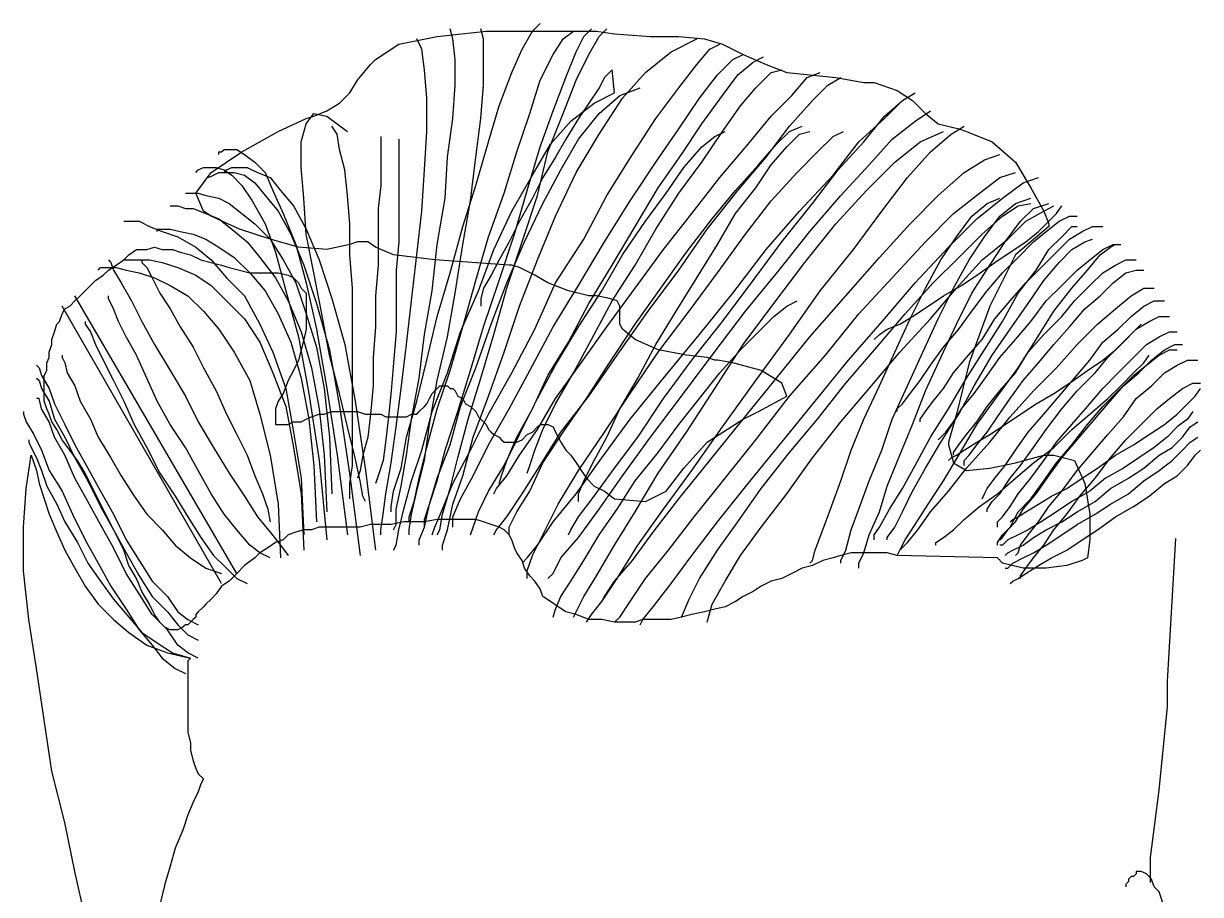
# Model space of a CAD drawing. Extents: x -53 to 13, y -124 to 67.
# Drawn here: x -28.92 to -9.61, y 52.83 to 67.13 of the extents above; entities that cross this region are included whole.
import ezdxf

# ---------------------------------------------------------------- set-up
doc = ezdxf.new("R2010")
doc.units = 0
doc.layers.get('0').update_dxf_attribs({"linetype": 'CONTINUOUS'})
doc.layers.add('7', color=7, linetype='CONTINUOUS')

msp = doc.modelspace()

# ---------------------------------------------------------------- linework, layer by layer
msp.add_lwpolyline([(-10.017, 58.674), (-10.154, 56.332), (-10.154, 55.919), (-10.292, 54.541), (-10.43, 53.439), (-10.43, 53.026)])
at = {"layer": '7', "linetype": 'CONTINUOUS'}
for points in [[(-22.887, 59.113), (-22.887, 59.198), (-22.845, 59.45), (-22.719, 59.83), (-22.635, 60.336), (-22.465, 60.927), (-22.298, 61.601), (-22.129, 62.318), (-21.918, 63.035), (-21.707, 63.795), (-21.496, 64.468), (-21.286, 65.185), (-21.116, 65.776), (-20.906, 66.324), (-20.736, 66.704), (-20.569, 66.999), (-20.443, 67.125)], [(-22.845, 58.818), (-22.802, 58.903), (-22.802, 59.156), (-22.719, 59.535), (-22.635, 60.041), (-22.55, 60.632), (-22.424, 61.307), (-22.339, 62.022), (-22.213, 62.739), (-22.129, 63.499), (-22.002, 64.258), (-21.959, 64.933), (-21.875, 65.565), (-21.833, 66.113), (-21.833, 66.534), (-21.875, 66.873), (-21.918, 67.04)], [(-22.592, 58.735), (-22.592, 58.818), (-22.55, 59.072), (-22.465, 59.45), (-22.339, 59.956), (-22.255, 60.547), (-22.129, 61.264), (-21.959, 61.981), (-21.833, 62.698), (-21.707, 63.499), (-21.581, 64.216), (-21.496, 64.933), (-21.412, 65.565), (-21.37, 66.113), (-21.37, 66.534), (-21.37, 66.873), (-21.412, 67.04)], [(-22.339, 58.861), (-22.339, 58.987), (-22.255, 59.239), (-22.129, 59.619), (-22.002, 60.126), (-21.792, 60.758), (-21.581, 61.433), (-21.37, 62.15), (-21.116, 62.908), (-20.864, 63.667), (-20.653, 64.384), (-20.443, 65.101), (-20.23, 65.691), (-20.019, 66.239), (-19.852, 66.662), (-19.726, 66.914), (-19.598, 67.04)], [(-22.129, 58.735), (-22.087, 58.818), (-22.044, 59.072), (-21.918, 59.493), (-21.792, 59.999), (-21.622, 60.632), (-21.412, 61.307), (-21.201, 62.022), (-20.99, 62.782), (-20.736, 63.541), (-20.484, 64.301), (-20.315, 65.018), (-20.063, 65.65), (-19.852, 66.197), (-19.641, 66.619), (-19.472, 66.914), (-19.346, 67.04)], [(-14.582, 58.396), (-14.749, 58.44), (-14.875, 58.44), (-15.003, 58.44), (-15.171, 58.44), (-15.34, 58.44), (-15.509, 58.396), (-15.635, 58.355), (-15.803, 58.312), (-15.972, 58.229), (-16.141, 58.186), (-16.309, 58.101), (-16.478, 58.018), (-16.648, 57.975), (-16.815, 57.89), (-16.943, 57.806), (-17.111, 57.723), (-17.237, 57.638), (-17.406, 57.553), (-17.575, 57.512), (-17.743, 57.469), (-17.953, 57.427), (-18.123, 57.384), (-18.292, 57.343), (-18.46, 57.343), (-18.586, 57.343), (-18.755, 57.343), (-18.881, 57.301), (-19.009, 57.301), (-19.092, 57.301), (-19.176, 57.301), (-19.176, 57.301), (-19.22, 57.301), (-19.43, 57.343), (-19.641, 57.343), (-19.852, 57.427), (-20.019, 57.469), (-20.147, 57.553), (-20.273, 57.638), (-20.399, 57.723), (-20.443, 57.849), (-20.526, 57.975), (-20.61, 58.06), (-20.695, 58.186), (-20.736, 58.312), (-20.821, 58.44), (-20.864, 58.523), (-20.906, 58.65), (-20.947, 58.735), (-21.032, 58.818), (-21.116, 58.861), (-21.242, 58.903), (-21.37, 58.946), (-21.496, 58.987), (-21.622, 58.987), (-21.792, 58.987), (-21.959, 58.987), (-22.129, 58.987), (-22.339, 58.946), (-22.509, 58.946), (-22.676, 58.946), (-22.887, 58.903), (-23.056, 58.903), (-23.225, 58.903), (-23.393, 58.861), (-23.562, 58.861), (-23.688, 58.861), (-23.815, 58.861), (-23.984, 58.861), (-24.068, 58.861), (-24.195, 58.818), (-24.321, 58.818), (-24.447, 58.776), (-24.575, 58.735), (-24.659, 58.65), (-24.785, 58.607), (-24.911, 58.523), (-25.038, 58.44), (-25.122, 58.355), (-25.291, 58.229), (-25.418, 58.101), (-25.544, 57.975), (-25.67, 57.89), (-25.754, 57.764), (-25.839, 57.68), (-25.924, 57.595), (-25.965, 57.553), (-26.05, 57.469), (-26.091, 57.427), (-26.091, 57.384), (-26.134, 57.343), (-26.176, 57.301), (-26.219, 57.258), (-26.261, 57.258), (-26.304, 57.217), (-26.387, 57.173), (-26.43, 57.173), (-26.514, 57.173), (-26.597, 57.217), (-26.682, 57.301), (-26.767, 57.427), (-26.851, 57.595), (-26.977, 57.806), (-27.062, 58.018), (-27.188, 58.229), (-27.273, 58.481), (-27.399, 58.735), (-27.525, 58.987), (-27.653, 59.239), (-27.779, 59.493), (-27.905, 59.746), (-28.031, 59.956), (-28.159, 60.126), (-28.285, 60.295), (-28.37, 60.462), (-28.453, 60.59), (-28.496, 60.716), (-28.537, 60.801), (-28.58, 60.927), (-28.58, 61.012), (-28.58, 61.095), (-28.58, 61.179), (-28.58, 61.264), (-28.58, 61.349), (-28.537, 61.433), (-28.537, 61.559), (-28.496, 61.644), (-28.496, 61.729), (-28.453, 61.855), (-28.453, 61.939), (-28.411, 62.065), (-28.37, 62.192), (-28.327, 62.235), (-28.285, 62.361), (-28.242, 62.445), (-28.159, 62.487), (-28.074, 62.572), (-27.99, 62.656), (-27.905, 62.739), (-27.82, 62.824), (-27.736, 62.908), (-27.61, 62.993), (-27.525, 63.078), (-27.399, 63.162), (-27.273, 63.245), (-27.188, 63.33), (-27.062, 63.415), (-26.893, 63.415), (-26.767, 63.456), (-26.641, 63.415), (-26.471, 63.415), (-26.345, 63.373), (-26.176, 63.33), (-26.008, 63.245), (-25.839, 63.204), (-25.67, 63.162), (-25.544, 63.119), (-25.376, 63.078), (-25.207, 63.035), (-25.038, 63.035), (-24.87, 63.035), (-24.742, 63.035), (-24.575, 62.993), (-24.49, 62.952), (-24.405, 62.867), (-24.364, 62.782), (-24.279, 62.698), (-24.279, 62.572), (-24.279, 62.402), (-24.279, 62.276), (-24.279, 62.107), (-24.321, 61.939), (-24.364, 61.77), (-24.405, 61.601), (-24.49, 61.433), (-24.575, 61.264), (-24.659, 61.053), (-24.742, 60.927), (-24.785, 60.801), (-24.785, 60.673), (-24.785, 60.632), (-24.785, 60.547), (-24.742, 60.547), (-24.701, 60.547), (-24.616, 60.547), (-24.575, 60.547), (-24.49, 60.59), (-24.364, 60.59), (-24.279, 60.632), (-24.195, 60.673), (-24.068, 60.716), (-23.984, 60.716), (-23.858, 60.758), (-23.732, 60.758), (-23.647, 60.758), (-23.519, 60.758), (-23.436, 60.758), (-23.308, 60.716), (-23.182, 60.716), (-23.056, 60.716), (-22.972, 60.673), (-22.845, 60.673), (-22.719, 60.673), (-22.635, 60.673), (-22.55, 60.716), (-22.465, 60.716), (-22.424, 60.758), (-22.339, 60.842), (-22.298, 60.884), (-22.255, 60.969), (-22.213, 61.053), (-22.17, 61.095), (-22.129, 61.138), (-22.087, 61.179), (-22.044, 61.179), (-22.044, 61.179), (-22.002, 61.179), (-21.959, 61.179), (-21.918, 61.138), (-21.875, 61.138), (-21.833, 61.095), (-21.792, 61.012), (-21.707, 60.969), (-21.664, 60.884), (-21.581, 60.842), (-21.496, 60.758), (-21.453, 60.673), (-21.412, 60.632), (-21.327, 60.547), (-21.286, 60.462), (-21.242, 60.421), (-21.201, 60.379), (-21.116, 60.336), (-21.075, 60.295), (-21.032, 60.252), (-20.99, 60.252), (-20.906, 60.252), (-20.821, 60.252), (-20.736, 60.295), (-20.653, 60.379), (-20.569, 60.421), (-20.484, 60.506), (-20.443, 60.547), (-20.358, 60.547), (-20.315, 60.547), (-20.23, 60.506), (-20.189, 60.421), (-20.147, 60.336), (-20.104, 60.252), (-20.019, 60.126), (-19.936, 60.041), (-19.852, 59.915), (-19.767, 59.789), (-19.683, 59.663), (-19.556, 59.535), (-19.387, 59.45), (-19.22, 59.324), (-18.714, 59.283), (-18.375, 59.45), (-18.081, 59.83), (-17.701, 60.252), (-17.111, 60.632), (-16.858, 60.758), (-16.394, 61.012), (-16.478, 61.222), (-16.815, 61.433), (-17.28, 61.559), (-17.532, 61.601), (-17.575, 61.601), (-17.701, 61.644), (-18.038, 61.685), (-18.503, 61.77), (-18.881, 61.939), (-19.092, 62.107), (-19.135, 62.192), (-19.135, 62.361), (-19.135, 62.487), (-19.176, 62.572), (-19.303, 62.613), (-19.515, 62.656), (-19.641, 62.656), (-19.978, 62.739), (-20.315, 62.867), (-20.526, 62.993), (-20.779, 63.119), (-20.906, 63.162), (-20.947, 63.162), (-22.17, 63.245), (-22.845, 63.33), (-23.141, 63.456), (-23.267, 63.541), (-23.436, 63.541), (-23.562, 63.499), (-23.942, 63.415), (-24.405, 63.456), (-24.87, 63.584), (-25.376, 63.751), (-25.839, 63.962), (-25.965, 64.047), (-26.091, 64.342), (-25.839, 64.679), (-25.333, 65.018), (-24.742, 65.354), (-24.279, 65.565), (-24.153, 65.607), (-23.942, 65.691), (-23.732, 65.817), (-23.562, 65.987), (-23.436, 66.197), (-23.225, 66.451), (-23.141, 66.534), (-22.761, 66.788), (-22.129, 66.914), (-21.327, 66.999), (-20.443, 66.999), (-19.515, 66.999), (-19.22, 66.956), (-18.629, 66.914), (-18.164, 66.914), (-17.743, 66.873), (-17.447, 66.788), (-17.195, 66.662), (-17.111, 66.619), (-16.73, 66.451), (-16.394, 66.324), (-16.014, 66.282), (-15.592, 66.239), (-15.129, 66.156), (-14.96, 66.156), (-14.582, 66.028), (-14.329, 65.861), (-14.119, 65.65), (-13.908, 65.481), (-13.571, 65.396), (-13.443, 65.354), (-13.022, 65.185), (-12.643, 64.848), (-12.389, 64.427), (-12.179, 64.047), (-12.094, 63.836), (-12.094, 63.795), (-12.643, 63.33), (-13.065, 62.487), (-13.402, 61.559), (-13.612, 60.716), (-13.739, 60.252), (-13.739, 60.21), (-13.656, 59.915), (-13.443, 59.789), (-13.065, 59.83), (-12.643, 59.915), (-12.179, 60.041), (-12.011, 60.041), (-11.673, 59.956), (-11.505, 59.578), (-11.42, 59.072), (-11.42, 58.65), (-11.462, 58.355), (-11.462, 58.355), (-11.546, 58.312), (-11.799, 58.229), (-12.137, 58.186), (-12.516, 58.186), (-12.854, 58.27), (-12.939, 58.355), (-14.582, 58.396)], [(-23.056, 58.735), (-23.056, 58.818), (-23.015, 59.072), (-22.972, 59.409), (-22.887, 59.915), (-22.802, 60.506), (-22.719, 61.138), (-22.635, 61.855), (-22.55, 62.572), (-22.465, 63.33), (-22.381, 64.047), (-22.339, 64.722), (-22.298, 65.354), (-22.298, 65.902), (-22.339, 66.367), (-22.381, 66.704), (-22.465, 66.873)], [(-22.592, 58.946), (-22.592, 59.029), (-22.509, 59.283), (-22.424, 59.663), (-22.298, 60.167), (-22.129, 60.801), (-21.918, 61.433), (-21.707, 62.15), (-21.496, 62.908), (-21.286, 63.625), (-21.032, 64.342), (-20.821, 65.018), (-20.61, 65.65), (-20.443, 66.197), (-20.23, 66.619), (-20.063, 66.873), (-19.893, 66.999)], [(-22.044, 58.481), (-22.044, 58.566), (-21.959, 58.818), (-21.875, 59.239), (-21.707, 59.704), (-21.538, 60.336), (-21.286, 61.012), (-21.032, 61.729), (-20.779, 62.487), (-20.484, 63.245), (-20.189, 63.962), (-19.852, 64.679), (-19.472, 65.311), (-19.092, 65.902), (-18.714, 66.324), (-18.292, 66.662), (-17.871, 66.873)], [(-22.213, 58.735), (-22.17, 58.861), (-22.044, 59.156), (-21.875, 59.578), (-21.581, 60.126), (-21.286, 60.716), (-20.906, 61.39), (-20.526, 62.107), (-20.189, 62.867), (-19.726, 63.584), (-19.346, 64.301), (-18.924, 64.974), (-18.544, 65.565), (-18.164, 66.071), (-17.871, 66.451), (-17.658, 66.704), (-17.491, 66.788)], [(-21.875, 58.861), (-21.875, 59.029), (-21.749, 59.324), (-21.538, 59.704), (-21.286, 60.21), (-20.947, 60.801), (-20.61, 61.433), (-20.23, 62.15), (-19.809, 62.824), (-19.387, 63.541), (-18.966, 64.216), (-18.544, 64.848), (-18.164, 65.396), (-17.827, 65.902), (-17.532, 66.282), (-17.28, 66.534), (-17.111, 66.619)], [(-21.116, 59.578), (-21.075, 59.704), (-20.99, 59.956), (-20.821, 60.336), (-20.569, 60.801), (-20.315, 61.349), (-19.978, 61.896), (-19.641, 62.528), (-19.261, 63.162), (-18.881, 63.795), (-18.503, 64.427), (-18.123, 64.974), (-17.786, 65.481), (-17.447, 65.945), (-17.195, 66.282), (-16.943, 66.493), (-16.774, 66.577)], [(-19.261, 66.367), (-19.303, 66.324), (-19.387, 66.239), (-19.472, 66.071), (-19.641, 65.817), (-19.809, 65.565), (-20.019, 65.228), (-20.189, 64.933), (-20.399, 64.596), (-20.569, 64.258), (-20.779, 63.879), (-20.947, 63.541), (-21.116, 63.245), (-21.242, 62.993), (-21.37, 62.782), (-21.412, 62.613), (-21.412, 62.487)], [(-21.201, 59.409), (-21.159, 59.493), (-20.99, 59.704), (-20.779, 60.041), (-20.484, 60.462), (-20.189, 60.969), (-19.767, 61.559), (-19.346, 62.15), (-18.881, 62.782), (-18.418, 63.415), (-17.953, 64.005), (-17.491, 64.596), (-17.026, 65.144), (-16.648, 65.607), (-16.309, 65.945), (-16.057, 66.239), (-15.846, 66.324)], [(-21.201, 58.735), (-21.159, 58.818), (-20.99, 59.029), (-20.736, 59.409), (-20.443, 59.873), (-20.104, 60.421), (-19.641, 61.012), (-19.176, 61.685), (-18.67, 62.402), (-18.164, 63.078), (-17.701, 63.751), (-17.195, 64.384), (-16.73, 64.933), (-16.352, 65.439), (-15.972, 65.861), (-15.72, 66.113), (-15.509, 66.239)], [(-20.653, 59.746), (-20.61, 59.873), (-20.526, 60.126), (-20.399, 60.462), (-20.189, 60.884), (-19.893, 61.39), (-19.598, 61.939), (-19.261, 62.572), (-18.881, 63.162), (-18.544, 63.751), (-18.164, 64.342), (-17.786, 64.848), (-17.447, 65.354), (-17.154, 65.776), (-16.9, 66.071), (-16.648, 66.324), (-16.478, 66.367)], [(-19.22, 65.987), (-19.261, 66.367)], [(-22.424, 58.566), (-22.424, 58.65), (-22.339, 58.861), (-22.255, 59.239), (-22.129, 59.663), (-21.918, 60.21), (-21.749, 60.842), (-21.496, 61.475), (-21.242, 62.192), (-20.99, 62.867), (-20.695, 63.541), (-20.399, 64.173), (-20.104, 64.722), (-19.809, 65.228), (-19.472, 65.65), (-19.135, 65.945), (-18.798, 66.071)], [(-22.845, 58.481), (-22.802, 58.566), (-22.761, 58.818), (-22.676, 59.156), (-22.55, 59.619), (-22.381, 60.126), (-22.213, 60.758), (-21.959, 61.39), (-21.749, 62.065), (-21.453, 62.739), (-21.201, 63.415), (-20.906, 64.047), (-20.569, 64.638), (-20.273, 65.144), (-19.936, 65.524), (-19.556, 65.817), (-19.22, 65.987)], [(-20.736, 58.27), (-20.653, 58.355), (-20.484, 58.566), (-20.23, 58.946), (-19.852, 59.409), (-19.43, 59.999), (-18.966, 60.632), (-18.418, 61.307), (-17.827, 62.022), (-17.28, 62.698), (-16.73, 63.415), (-16.183, 64.047), (-15.635, 64.638), (-15.214, 65.185), (-14.792, 65.565), (-14.497, 65.861), (-14.288, 65.987)], [(-19.978, 58.735), (-19.936, 58.818), (-19.809, 59.029), (-19.556, 59.367), (-19.22, 59.83), (-18.84, 60.336), (-18.418, 60.969), (-17.953, 61.601), (-17.447, 62.235), (-16.943, 62.908), (-16.478, 63.541), (-15.972, 64.173), (-15.551, 64.722), (-15.129, 65.185), (-14.792, 65.607), (-14.497, 65.861), (-14.288, 65.987)], [(-20.315, 58.018), (-20.23, 58.101), (-20.104, 58.355), (-19.809, 58.692), (-19.472, 59.156), (-19.092, 59.704), (-18.629, 60.336), (-18.123, 61.012), (-17.617, 61.685), (-17.069, 62.402), (-16.52, 63.078), (-16.014, 63.71), (-15.509, 64.301), (-15.045, 64.807), (-14.665, 65.228), (-14.288, 65.524), (-14.034, 65.691)], [(-23.308, 59.283), (-23.352, 59.367), (-23.393, 59.619), (-23.478, 59.999), (-23.604, 60.506), (-23.732, 61.053), (-23.899, 61.685), (-24.025, 62.361), (-24.153, 63.035), (-24.279, 63.667), (-24.321, 64.258), (-24.364, 64.764), (-24.364, 65.185), (-24.279, 65.481), (-24.153, 65.65), (-23.942, 65.607), (-23.604, 65.354)], [(-23.562, 59.324), (-23.562, 59.409), (-23.562, 59.578), (-23.519, 59.873), (-23.519, 60.252), (-23.519, 60.673), (-23.519, 61.179), (-23.519, 61.685), (-23.519, 62.235), (-23.519, 62.782), (-23.562, 63.33), (-23.562, 63.836), (-23.604, 64.301), (-23.647, 64.722), (-23.732, 65.059), (-23.773, 65.311), (-23.858, 65.439)], [(-21.581, 58.735), (-21.538, 58.861), (-21.453, 59.113), (-21.286, 59.45), (-21.032, 59.873), (-20.779, 60.379), (-20.484, 60.969), (-20.189, 61.518), (-19.809, 62.15), (-19.43, 62.739), (-19.092, 63.33), (-18.714, 63.879), (-18.375, 64.342), (-18.081, 64.764), (-17.786, 65.101), (-17.575, 65.27), (-17.406, 65.354)], [(-20.947, 58.735), (-20.947, 58.861), (-20.821, 59.113), (-20.61, 59.45), (-20.399, 59.915), (-20.063, 60.421), (-19.683, 60.969), (-19.303, 61.559), (-18.881, 62.192), (-18.46, 62.782), (-18.038, 63.373), (-17.617, 63.921), (-17.237, 64.384), (-16.858, 64.807), (-16.563, 65.144), (-16.352, 65.354), (-16.141, 65.439)], [(-20.653, 58.018), (-20.653, 58.144), (-20.569, 58.396), (-20.399, 58.735), (-20.147, 59.239), (-19.809, 59.789), (-19.387, 60.421), (-18.966, 61.053), (-18.503, 61.729), (-17.997, 62.402), (-17.532, 63.035), (-17.069, 63.667), (-16.648, 64.216), (-16.226, 64.679), (-15.888, 65.018), (-15.635, 65.27), (-15.466, 65.354)], [(-19.893, 57.384), (-19.852, 57.469), (-19.726, 57.723), (-19.515, 58.06), (-19.22, 58.566), (-18.881, 59.113), (-18.503, 59.746), (-18.038, 60.421), (-17.575, 61.138), (-17.111, 61.855), (-16.604, 62.528), (-16.098, 63.204), (-15.592, 63.836), (-15.086, 64.384), (-14.623, 64.848), (-14.203, 65.185), (-13.823, 65.354)], [(-19.809, 59.283), (-19.809, 59.409), (-19.726, 59.619), (-19.556, 59.956), (-19.346, 60.336), (-19.135, 60.801), (-18.84, 61.307), (-18.544, 61.855), (-18.207, 62.402), (-17.871, 62.952), (-17.532, 63.499), (-17.237, 64.005), (-16.9, 64.427), (-16.648, 64.807), (-16.394, 65.101), (-16.183, 65.311), (-16.014, 65.354)], [(-19.683, 57.301), (-19.598, 57.427), (-19.43, 57.638), (-19.176, 58.018), (-18.84, 58.566), (-18.418, 59.156), (-17.953, 59.789), (-17.447, 60.506), (-16.9, 61.264), (-16.352, 62.022), (-15.846, 62.739), (-15.298, 63.415), (-14.834, 64.047), (-14.412, 64.596), (-14.034, 65.018), (-13.697, 65.311), (-13.486, 65.439)], [(-23.056, 65.27), (-23.056, 65.228), (-23.056, 65.059), (-23.056, 64.807), (-23.056, 64.468), (-23.098, 64.09), (-23.098, 63.625), (-23.098, 63.162), (-23.141, 62.656), (-23.141, 62.15), (-23.182, 61.644), (-23.182, 61.179), (-23.225, 60.716), (-23.267, 60.336), (-23.352, 60.041), (-23.393, 59.789), (-23.436, 59.663)], [(-22.761, 65.228), (-22.761, 65.185), (-22.761, 65.018), (-22.761, 64.722), (-22.761, 64.384), (-22.761, 64.005), (-22.761, 63.541), (-22.802, 63.078), (-22.802, 62.572), (-22.802, 62.065), (-22.845, 61.559), (-22.887, 61.095), (-22.93, 60.673), (-22.972, 60.295), (-23.015, 59.956), (-23.098, 59.704), (-23.141, 59.578)], [(-25.713, 64.974), (-25.713, 65.018), (-25.67, 65.018), (-25.628, 65.059), (-25.502, 65.059), (-25.418, 65.059), (-25.291, 64.974), (-25.122, 64.848), (-24.953, 64.679), (-24.827, 64.384), (-24.659, 64.005), (-24.447, 63.499), (-24.279, 62.867), (-24.11, 62.107), (-23.942, 61.138), (-23.773, 60.041), (-23.604, 58.735)], [(-19.43, 57.638), (-19.387, 57.723), (-19.22, 57.975), (-18.924, 58.312), (-18.586, 58.776), (-18.164, 59.324), (-17.658, 59.956), (-17.111, 60.632), (-16.563, 61.307), (-16.014, 61.981), (-15.425, 62.656), (-14.875, 63.288), (-14.371, 63.836), (-13.908, 64.301), (-13.486, 64.679), (-13.149, 64.89), (-12.896, 64.974)], [(-26.091, 64.679), (-26.091, 64.679), (-26.05, 64.722), (-25.965, 64.764), (-25.881, 64.764), (-25.754, 64.764), (-25.628, 64.722), (-25.502, 64.638), (-25.333, 64.468), (-25.164, 64.216), (-24.953, 63.836), (-24.785, 63.373), (-24.616, 62.739), (-24.405, 61.981), (-24.236, 61.053), (-24.068, 59.956), (-23.942, 58.65)], [(-25.67, 64.679), (-25.628, 64.679), (-25.587, 64.722), (-25.502, 64.764), (-25.376, 64.764), (-25.248, 64.764), (-25.081, 64.679), (-24.87, 64.596), (-24.701, 64.384), (-24.49, 64.131), (-24.279, 63.751), (-24.068, 63.245), (-23.858, 62.613), (-23.647, 61.855), (-23.478, 60.927), (-23.308, 59.789), (-23.141, 58.481)], [(-25.881, 64.596), (-25.881, 64.596), (-25.798, 64.638), (-25.713, 64.679), (-25.628, 64.679), (-25.459, 64.679), (-25.291, 64.638), (-25.122, 64.511), (-24.953, 64.301), (-24.742, 64.047), (-24.531, 63.667), (-24.321, 63.162), (-24.11, 62.528), (-23.899, 61.77), (-23.732, 60.842), (-23.562, 59.704), (-23.393, 58.396)], [(-19.22, 57.301), (-19.135, 57.384), (-18.966, 57.638), (-18.714, 58.018), (-18.333, 58.481), (-17.912, 59.029), (-17.406, 59.663), (-16.9, 60.295), (-16.352, 61.012), (-15.761, 61.685), (-15.214, 62.361), (-14.665, 62.952), (-14.119, 63.541), (-13.656, 64.005), (-13.232, 64.342), (-12.896, 64.596), (-12.643, 64.679)], [(-18.798, 57.258), (-18.755, 57.343), (-18.586, 57.553), (-18.292, 57.934), (-17.953, 58.396), (-17.532, 58.946), (-17.026, 59.578), (-16.478, 60.252), (-15.931, 60.927), (-15.381, 61.601), (-14.792, 62.276), (-14.288, 62.867), (-13.739, 63.456), (-13.276, 63.921), (-12.854, 64.258), (-12.516, 64.511), (-12.263, 64.596)], [(-26.261, 64.342), (-26.261, 64.342), (-26.176, 64.342), (-26.05, 64.342), (-25.924, 64.301), (-25.713, 64.258), (-25.544, 64.173), (-25.333, 64.005), (-25.122, 63.836), (-24.87, 63.584), (-24.659, 63.245), (-24.447, 62.867), (-24.279, 62.361), (-24.11, 61.812), (-23.984, 61.138), (-23.899, 60.336), (-23.858, 59.409)], [(-26.514, 64.131), (-26.471, 64.131), (-26.387, 64.131), (-26.261, 64.09), (-26.134, 64.09), (-25.924, 64.005), (-25.713, 63.921), (-25.502, 63.751), (-25.248, 63.541), (-25.038, 63.288), (-24.785, 62.952), (-24.575, 62.572), (-24.364, 62.065), (-24.195, 61.475), (-24.068, 60.801), (-23.984, 60.041), (-23.942, 59.113)], [(-18.123, 57.384), (-17.997, 57.68), (-17.827, 58.018), (-17.532, 58.481), (-17.195, 58.946), (-16.815, 59.493), (-16.352, 60.084), (-15.888, 60.632), (-15.425, 61.222), (-14.918, 61.812), (-14.454, 62.361), (-13.992, 62.867), (-13.571, 63.288), (-13.191, 63.667), (-12.854, 63.962), (-12.6, 64.131), (-12.389, 64.173)], [(-17.701, 57.301), (-17.617, 57.595), (-17.406, 57.975), (-17.154, 58.396), (-16.815, 58.861), (-16.394, 59.409), (-15.972, 59.999), (-15.509, 60.59), (-15.003, 61.179), (-14.538, 61.729), (-14.034, 62.276), (-13.612, 62.782), (-13.191, 63.245), (-12.769, 63.584), (-12.474, 63.879), (-12.179, 64.047), (-12.011, 64.131)], [(-16.014, 58.27), (-15.972, 58.312), (-15.931, 58.481), (-15.803, 58.818), (-15.677, 59.156), (-15.509, 59.619), (-15.34, 60.126), (-15.129, 60.632), (-14.875, 61.179), (-14.623, 61.729), (-14.371, 62.276), (-14.119, 62.782), (-13.866, 63.245), (-13.612, 63.625), (-13.36, 63.962), (-13.106, 64.173), (-12.896, 64.258)], [(-15.509, 58.27), (-15.509, 58.312), (-15.425, 58.481), (-15.34, 58.818), (-15.214, 59.156), (-15.045, 59.619), (-14.834, 60.126), (-14.665, 60.632), (-14.412, 61.179), (-14.16, 61.729), (-13.908, 62.276), (-13.656, 62.782), (-13.402, 63.245), (-13.149, 63.625), (-12.896, 63.962), (-12.643, 64.173), (-12.389, 64.258)], [(-15.214, 58.186), (-15.214, 58.27), (-15.129, 58.44), (-15.045, 58.735), (-14.875, 59.113), (-14.749, 59.535), (-14.538, 60.041), (-14.329, 60.547), (-14.119, 61.095), (-13.866, 61.644), (-13.612, 62.192), (-13.36, 62.698), (-13.065, 63.162), (-12.811, 63.541), (-12.559, 63.879), (-12.348, 64.09), (-12.094, 64.173)], [(-14.96, 61.939), (-14.96, 61.939), (-14.875, 62.022), (-14.749, 62.107), (-14.538, 62.192), (-14.329, 62.318), (-14.077, 62.487), (-13.823, 62.656), (-13.528, 62.824), (-13.276, 62.993), (-12.98, 63.204), (-12.728, 63.373), (-12.474, 63.541), (-12.263, 63.71), (-12.094, 63.879), (-11.968, 64.005), (-11.883, 64.131)], [(-14.582, 60.758), (-14.582, 60.801), (-14.497, 60.884), (-14.371, 61.053), (-14.203, 61.264), (-14.034, 61.518), (-13.823, 61.812), (-13.571, 62.107), (-13.36, 62.402), (-13.106, 62.739), (-12.854, 63.035), (-12.6, 63.288), (-12.348, 63.541), (-12.137, 63.71), (-11.926, 63.879), (-11.757, 63.962), (-11.631, 63.962)], [(-27.273, 63.879), (-27.273, 63.879), (-27.188, 63.879), (-27.019, 63.879), (-26.851, 63.795), (-26.641, 63.71), (-26.387, 63.625), (-26.091, 63.456), (-25.839, 63.245), (-25.587, 62.952), (-25.291, 62.656), (-25.038, 62.192), (-24.827, 61.729), (-24.616, 61.138), (-24.49, 60.421), (-24.364, 59.663), (-24.321, 58.735)], [(-26.725, 63.71), (-26.725, 63.751), (-26.641, 63.751), (-26.514, 63.751), (-26.345, 63.71), (-26.134, 63.667), (-25.924, 63.584), (-25.713, 63.456), (-25.459, 63.288), (-25.207, 63.035), (-24.953, 62.739), (-24.742, 62.361), (-24.531, 61.896), (-24.364, 61.307), (-24.236, 60.632), (-24.153, 59.873), (-24.11, 58.946)], [(-14.96, 58.65), (-14.96, 58.735), (-14.875, 58.861), (-14.708, 59.156), (-14.497, 59.493), (-14.288, 59.873), (-14.034, 60.336), (-13.739, 60.801), (-13.443, 61.307), (-13.149, 61.77), (-12.854, 62.235), (-12.6, 62.698), (-12.305, 63.078), (-12.094, 63.415), (-11.883, 63.625), (-11.716, 63.795), (-11.631, 63.795)], [(-14.203, 60.59), (-14.203, 60.632), (-14.119, 60.758), (-13.992, 60.927), (-13.823, 61.138), (-13.656, 61.39), (-13.443, 61.644), (-13.191, 61.939), (-12.98, 62.276), (-12.728, 62.572), (-12.474, 62.867), (-12.222, 63.119), (-11.968, 63.373), (-11.757, 63.584), (-11.546, 63.71), (-11.377, 63.795), (-11.21, 63.795)], [(-14.749, 58.65), (-14.749, 58.692), (-14.623, 58.861), (-14.497, 59.113), (-14.329, 59.45), (-14.119, 59.83), (-13.866, 60.252), (-13.571, 60.716), (-13.317, 61.179), (-13.022, 61.685), (-12.728, 62.107), (-12.433, 62.528), (-12.179, 62.908), (-11.926, 63.204), (-11.716, 63.415), (-11.505, 63.541), (-11.377, 63.584)], [(-14.582, 58.396), (-14.538, 58.481), (-14.454, 58.65), (-14.288, 58.903), (-14.077, 59.239), (-13.823, 59.619), (-13.571, 60.041), (-13.276, 60.547), (-12.939, 61.012), (-12.6, 61.475), (-12.305, 61.939), (-12.011, 62.402), (-11.716, 62.782), (-11.462, 63.078), (-11.251, 63.33), (-11.083, 63.456), (-10.999, 63.499)], [(-13.908, 60.295), (-13.866, 60.336), (-13.782, 60.421), (-13.656, 60.59), (-13.528, 60.801), (-13.317, 61.053), (-13.106, 61.349), (-12.896, 61.644), (-12.643, 61.939), (-12.389, 62.235), (-12.137, 62.572), (-11.883, 62.824), (-11.631, 63.078), (-11.42, 63.245), (-11.21, 63.415), (-11.04, 63.499), (-10.914, 63.499)], [(-27.525, 63.245), (-27.484, 63.204), (-27.442, 63.078), (-27.314, 62.867), (-27.147, 62.572), (-26.977, 62.235), (-26.767, 61.855), (-26.514, 61.433), (-26.261, 61.012), (-26.05, 60.59), (-25.798, 60.167), (-25.544, 59.746), (-25.291, 59.367), (-25.081, 59.029), (-24.87, 58.776), (-24.701, 58.566), (-24.575, 58.396)], [(-27.273, 63.245), (-27.273, 63.245), (-27.188, 63.245), (-27.019, 63.245), (-26.851, 63.245), (-26.641, 63.204), (-26.387, 63.119), (-26.091, 62.993), (-25.839, 62.824), (-25.587, 62.572), (-25.291, 62.276), (-25.038, 61.896), (-24.827, 61.39), (-24.616, 60.842), (-24.49, 60.167), (-24.364, 59.409), (-24.321, 58.481)], [(-26.977, 63.245), (-26.977, 63.204), (-26.893, 63.119), (-26.808, 62.952), (-26.682, 62.698), (-26.514, 62.445), (-26.345, 62.15), (-26.134, 61.812), (-25.965, 61.475), (-25.754, 61.095), (-25.587, 60.716), (-25.418, 60.379), (-25.248, 60.041), (-25.122, 59.704), (-24.996, 59.409), (-24.911, 59.156), (-24.87, 58.946)], [(-13.656, 60.041), (-13.656, 60.084), (-13.571, 60.21), (-13.443, 60.379), (-13.276, 60.59), (-13.106, 60.842), (-12.896, 61.095), (-12.643, 61.39), (-12.433, 61.729), (-12.179, 62.022), (-11.883, 62.318), (-11.673, 62.572), (-11.42, 62.824), (-11.21, 63.035), (-10.999, 63.162), (-10.83, 63.245), (-10.66, 63.245)], [(-27.694, 63.078), (-27.653, 63.119), (-27.568, 63.119), (-27.399, 63.119), (-27.231, 63.078), (-27.019, 63.035), (-26.767, 62.952), (-26.514, 62.824), (-26.219, 62.656), (-25.965, 62.402), (-25.713, 62.107), (-25.459, 61.729), (-25.207, 61.264), (-25.038, 60.716), (-24.87, 60.041), (-24.742, 59.239), (-24.701, 58.355)], [(-13.486, 59.873), (-13.486, 59.956), (-13.402, 60.041), (-13.276, 60.21), (-13.106, 60.421), (-12.939, 60.673), (-12.728, 60.969), (-12.516, 61.264), (-12.263, 61.559), (-12.011, 61.855), (-11.757, 62.15), (-11.505, 62.445), (-11.251, 62.656), (-11.04, 62.867), (-10.83, 63.035), (-10.66, 63.078), (-10.534, 63.078)], [(-14.582, 58.396), (-14.538, 58.481), (-14.412, 58.607), (-14.245, 58.818), (-14.034, 59.113), (-13.739, 59.45), (-13.443, 59.83), (-13.065, 60.252), (-12.728, 60.673), (-12.348, 61.095), (-11.968, 61.475), (-11.631, 61.855), (-11.294, 62.192), (-10.999, 62.445), (-10.745, 62.656), (-10.534, 62.782), (-10.367, 62.782)], [(-25.418, 58.101), (-28.074, 62.656)], [(-24.87, 58.355), (-25.038, 58.44), (-25.207, 58.566), (-25.418, 58.818), (-25.628, 59.072), (-25.839, 59.409), (-26.05, 59.789), (-26.261, 60.167), (-26.514, 60.547), (-26.725, 60.927), (-26.893, 61.307), (-27.062, 61.685), (-27.231, 61.981), (-27.357, 62.235), (-27.442, 62.445), (-27.525, 62.613), (-27.525, 62.656)], [(-20.23, 57.384), (-20.189, 57.512), (-20.104, 57.723), (-19.936, 57.975), (-19.726, 58.312), (-19.472, 58.735), (-19.176, 59.156), (-18.881, 59.619), (-18.503, 60.084), (-18.164, 60.547), (-17.827, 60.969), (-17.491, 61.39), (-17.154, 61.77), (-16.858, 62.065), (-16.604, 62.318), (-16.394, 62.487), (-16.226, 62.572)], [(-13.191, 59.324), (-13.149, 59.409), (-13.106, 59.493), (-12.98, 59.663), (-12.811, 59.873), (-12.643, 60.126), (-12.433, 60.421), (-12.179, 60.716), (-11.926, 61.012), (-11.673, 61.307), (-11.42, 61.601), (-11.21, 61.896), (-10.956, 62.107), (-10.745, 62.318), (-10.534, 62.487), (-10.367, 62.572), (-10.197, 62.572)], [(-25.67, 57.934), (-28.285, 62.487)], [(-27.905, 62.235), (-27.905, 62.192), (-27.82, 62.065), (-27.736, 61.855), (-27.61, 61.601), (-27.442, 61.264), (-27.273, 60.927), (-27.104, 60.547), (-26.893, 60.167), (-26.682, 59.746), (-26.43, 59.367), (-26.219, 59.029), (-26.008, 58.692), (-25.798, 58.396), (-25.587, 58.186), (-25.418, 58.018), (-25.248, 57.934)], [(-13.739, 59.956), (-13.697, 59.999), (-13.612, 60.041), (-13.486, 60.126), (-13.276, 60.252), (-13.065, 60.379), (-12.811, 60.547), (-12.559, 60.716), (-12.305, 60.884), (-12.011, 61.053), (-11.757, 61.222), (-11.462, 61.433), (-11.21, 61.601), (-10.999, 61.77), (-10.83, 61.939), (-10.703, 62.065), (-10.577, 62.192)], [(-13.106, 59.113), (-13.106, 59.156), (-13.022, 59.283), (-12.896, 59.409), (-12.728, 59.663), (-12.559, 59.873), (-12.348, 60.167), (-12.137, 60.462), (-11.883, 60.801), (-11.631, 61.095), (-11.336, 61.39), (-11.125, 61.644), (-10.871, 61.896), (-10.66, 62.107), (-10.45, 62.235), (-10.282, 62.318), (-10.113, 62.318)], [(-12.939, 58.861), (-12.939, 58.946), (-12.854, 59.029), (-12.728, 59.198), (-12.6, 59.409), (-12.389, 59.663), (-12.179, 59.956), (-11.968, 60.252), (-11.716, 60.547), (-11.462, 60.842), (-11.21, 61.138), (-10.956, 61.39), (-10.703, 61.644), (-10.493, 61.855), (-10.282, 61.981), (-10.113, 62.065), (-9.987, 62.065)], [(-12.896, 58.65), (-12.854, 58.692), (-12.769, 58.818), (-12.643, 58.946), (-12.516, 59.156), (-12.305, 59.409), (-12.094, 59.704), (-11.883, 59.999), (-11.631, 60.295), (-11.377, 60.59), (-11.125, 60.884), (-10.871, 61.179), (-10.619, 61.39), (-10.408, 61.601), (-10.197, 61.77), (-10.028, 61.855), (-9.902, 61.855)], [(-28.285, 61.685), (-28.285, 61.644), (-28.242, 61.559), (-28.2, 61.39), (-28.074, 61.179), (-27.99, 60.927), (-27.82, 60.632), (-27.694, 60.336), (-27.484, 59.999), (-27.314, 59.704), (-27.104, 59.367), (-26.893, 59.072), (-26.641, 58.818), (-26.43, 58.566), (-26.176, 58.355), (-25.924, 58.186), (-25.67, 58.101)], [(-13.949, 58.566), (-13.949, 58.607), (-13.823, 58.692), (-13.656, 58.818), (-13.486, 58.987), (-13.232, 59.198), (-12.939, 59.409), (-12.643, 59.663), (-12.348, 59.915), (-12.011, 60.167), (-11.716, 60.462), (-11.42, 60.716), (-11.125, 60.969), (-10.914, 61.179), (-10.703, 61.39), (-10.534, 61.559), (-10.45, 61.685)], [(-12.939, 58.566), (-12.939, 58.607), (-12.854, 58.735), (-12.728, 58.861), (-12.6, 59.113), (-12.389, 59.324), (-12.179, 59.619), (-11.968, 59.915), (-11.716, 60.21), (-11.462, 60.547), (-11.21, 60.842), (-10.956, 61.095), (-10.703, 61.349), (-10.493, 61.518), (-10.282, 61.685), (-10.113, 61.77), (-9.987, 61.77)], [(-28.707, 61.518), (-28.663, 61.475), (-28.622, 61.349), (-28.496, 61.138), (-28.411, 60.884), (-28.242, 60.547), (-28.074, 60.21), (-27.864, 59.83), (-27.653, 59.45), (-27.442, 59.072), (-27.231, 58.65), (-27.019, 58.312), (-26.808, 57.975), (-26.556, 57.723), (-26.387, 57.469), (-26.219, 57.343), (-26.05, 57.258)], [(-12.643, 58.396), (-12.6, 58.44), (-12.559, 58.566), (-12.433, 58.735), (-12.263, 58.946), (-12.094, 59.198), (-11.883, 59.45), (-11.631, 59.789), (-11.377, 60.084), (-11.125, 60.379), (-10.871, 60.673), (-10.66, 60.969), (-10.408, 61.179), (-10.197, 61.39), (-9.987, 61.518), (-9.817, 61.601), (-9.65, 61.601)], [(-28.707, 61.307), (-28.663, 61.264), (-28.622, 61.138), (-28.496, 60.927), (-28.411, 60.632), (-28.242, 60.336), (-28.074, 59.999), (-27.864, 59.619), (-27.653, 59.198), (-27.442, 58.818), (-27.231, 58.44), (-27.019, 58.06), (-26.808, 57.723), (-26.556, 57.469), (-26.387, 57.258), (-26.219, 57.091), (-26.05, 57.006)], [(-12.559, 58.018), (-12.559, 58.06), (-12.474, 58.186), (-12.348, 58.355), (-12.179, 58.566), (-12.011, 58.818), (-11.799, 59.072), (-11.588, 59.367), (-11.336, 59.663), (-11.083, 59.999), (-10.83, 60.295), (-10.577, 60.547), (-10.323, 60.801), (-10.113, 60.969), (-9.902, 61.138), (-9.733, 61.222), (-9.607, 61.222)], [(-12.728, 58.946), (-12.685, 58.987), (-12.6, 59.029), (-12.474, 59.113), (-12.263, 59.239), (-12.053, 59.367), (-11.799, 59.493), (-11.546, 59.663), (-11.294, 59.83), (-10.999, 60.041), (-10.703, 60.21), (-10.45, 60.379), (-10.197, 60.547), (-9.987, 60.716), (-9.817, 60.884), (-9.691, 61.012), (-9.607, 61.138)], [(-26.05, 56.711), (-26.219, 56.795), (-26.387, 56.921), (-26.556, 57.173), (-26.808, 57.427), (-27.019, 57.764), (-27.231, 58.101), (-27.442, 58.523), (-27.653, 58.903), (-27.864, 59.283), (-28.074, 59.663), (-28.242, 60.041), (-28.411, 60.336), (-28.496, 60.59), (-28.622, 60.801), (-28.663, 60.969), (-28.707, 60.969)], [(-28.917, 60.758), (-28.917, 60.716), (-28.876, 60.59), (-28.748, 60.379), (-28.622, 60.126), (-28.496, 59.789), (-28.285, 59.45), (-28.116, 59.072), (-27.905, 58.65), (-27.694, 58.27), (-27.484, 57.89), (-27.231, 57.512), (-27.019, 57.173), (-26.808, 56.921), (-26.641, 56.711), (-26.43, 56.541), (-26.261, 56.457)], [(-9.733, 60.758), (-9.817, 60.632), (-9.987, 60.506), (-10.154, 60.336), (-10.367, 60.167), (-10.619, 59.999), (-10.871, 59.83), (-11.166, 59.663), (-11.42, 59.45), (-11.716, 59.283), (-11.968, 59.113), (-12.222, 58.946), (-12.433, 58.818), (-12.6, 58.735), (-12.769, 58.65), (-12.854, 58.566), (-12.896, 58.566)], [(-12.811, 58.396), (-12.769, 58.44), (-12.685, 58.481), (-12.516, 58.566), (-12.348, 58.692), (-12.137, 58.818), (-11.883, 58.946), (-11.631, 59.113), (-11.336, 59.283), (-11.083, 59.493), (-10.788, 59.663), (-10.534, 59.83), (-10.282, 60.041), (-10.071, 60.167), (-9.902, 60.336), (-9.776, 60.506), (-9.65, 60.59)], [(-28.833, 60.295), (-28.833, 60.252), (-28.791, 60.167), (-28.707, 59.999), (-28.622, 59.789), (-28.537, 59.535), (-28.37, 59.239), (-28.242, 58.946), (-28.031, 58.607), (-27.864, 58.27), (-27.653, 57.975), (-27.442, 57.68), (-27.188, 57.384), (-26.977, 57.132), (-26.725, 56.963), (-26.471, 56.795), (-26.176, 56.711)], [(-12.811, 58.186), (-12.769, 58.186), (-12.685, 58.27), (-12.516, 58.355), (-12.348, 58.44), (-12.137, 58.566), (-11.883, 58.735), (-11.631, 58.903), (-11.336, 59.072), (-11.083, 59.239), (-10.788, 59.409), (-10.534, 59.619), (-10.282, 59.789), (-10.071, 59.956), (-9.902, 60.126), (-9.776, 60.252), (-9.65, 60.336)], [(-12.728, 57.934), (-12.685, 57.975), (-12.6, 58.018), (-12.474, 58.101), (-12.263, 58.229), (-12.053, 58.355), (-11.799, 58.481), (-11.546, 58.65), (-11.294, 58.818), (-10.999, 59.029), (-10.703, 59.198), (-10.45, 59.367), (-10.197, 59.578), (-9.987, 59.704), (-9.817, 59.873), (-9.691, 60.041), (-9.607, 60.126)], [(-27.905, 52.451), (-28.074, 53.211), (-28.242, 54.012), (-28.453, 54.855), (-28.58, 55.698), (-28.707, 56.541), (-28.833, 57.343), (-28.917, 58.144), (-28.917, 58.861), (-28.876, 59.493), (-28.791, 60.041), (-28.791, 60.041), (-28.748, 59.915), (-28.707, 59.789), (-28.663, 59.578), (-28.58, 59.324), (-28.496, 59.072), (-28.37, 58.776), (-28.242, 58.481), (-28.074, 58.186), (-27.905, 57.89), (-27.694, 57.595), (-27.442, 57.343), (-27.188, 57.132), (-26.893, 56.921), (-26.556, 56.795), (-26.176, 56.711), (-26.219, 56.667), (-26.219, 56.626), (-26.219, 56.541), (-26.219, 56.415), (-26.219, 56.289), (-26.219, 56.163), (-26.219, 55.994), (-26.219, 55.824), (-26.219, 55.657), (-26.219, 55.488), (-26.176, 55.318), (-26.176, 55.192), (-26.134, 55.023), (-26.091, 54.897), (-26.05, 54.812), (-25.965, 54.729), (-25.965, 54.729), (-26.008, 54.645), (-26.05, 54.518), (-26.134, 54.349), (-26.219, 54.138), (-26.304, 53.885), (-26.43, 53.589), (-26.514, 53.295), (-26.597, 53), (-26.682, 52.662)], [(-10.282, 52.874), (-10.367, 52.957), (-10.408, 53.085), (-10.45, 53.126), (-10.493, 53.168), (-10.577, 53.211), (-10.577, 53.211), (-10.66, 53.211), (-10.66, 53.168), (-10.703, 53.126), (-10.745, 53.126), (-10.788, 53.085), (-10.788, 53.042), (-10.83, 53), (-10.83, 52.957), (-10.83, 52.957), (-10.83, 52.957)], [(-9.987, 50.385), (-9.987, 50.554), (-9.987, 50.723), (-9.987, 50.891), (-9.987, 51.06), (-9.987, 51.229), (-9.987, 51.397), (-10.028, 51.566), (-10.028, 51.692), (-10.028, 51.862), (-10.071, 52.029), (-10.071, 52.157), (-10.113, 52.325), (-10.154, 52.451), (-10.197, 52.579), (-10.239, 52.746), (-10.282, 52.874)]]:
    msp.add_lwpolyline(points, dxfattribs=at)

doc.saveas('drawing.dxf')
